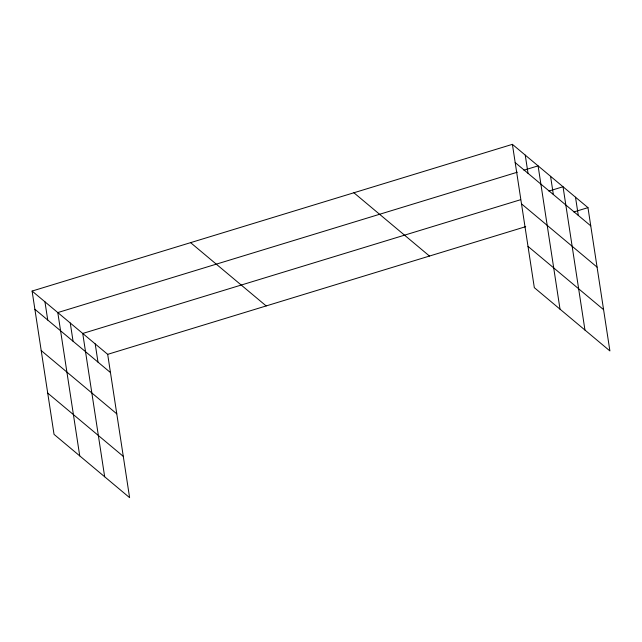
<?xml version="1.0" encoding="UTF-8"?>
<svg xmlns="http://www.w3.org/2000/svg" width="642" height="642" viewBox="0 0 642 642"><rect width="100%" height="100%" fill="white"/><g stroke="black" fill="none" stroke-linecap="round" stroke-linejoin="round"><path stroke-width="0.96" d="M32.1 291.059L107.679 354.344L129.604 497.654L54.032 434.361L32.1 291.059L512.396 144.346L587.968 207.639L609.9 350.941L534.321 287.656L512.396 144.346M517.332 172.208L57.796 312.574L79.728 455.884M523.936 170.186L538.092 165.869L560.017 309.171M520.574 199.718L82.738 333.463L104.67 476.765M548.878 191.075L563.034 186.75L584.958 330.06M107.679 354.344L525.702 226.658M573.82 211.956L587.968 207.639M515.181 162.57L590.76 225.864M521.497 203.851L597.076 267.136M528.005 246.376L603.584 309.669M353.894 192.76L429.474 256.046M190.594 242.644L266.173 305.929M34.893 309.284L110.464 372.569M41.208 350.564L116.78 413.849M47.717 393.089L123.288 456.374M575.497 197.19L578.29 215.415M550.563 176.309L553.348 194.534M525.244 155.107L528.029 173.332M95.209 343.903L97.993 362.128M70.267 323.022L73.06 341.247M44.948 301.82L47.741 320.045"/></g></svg>
